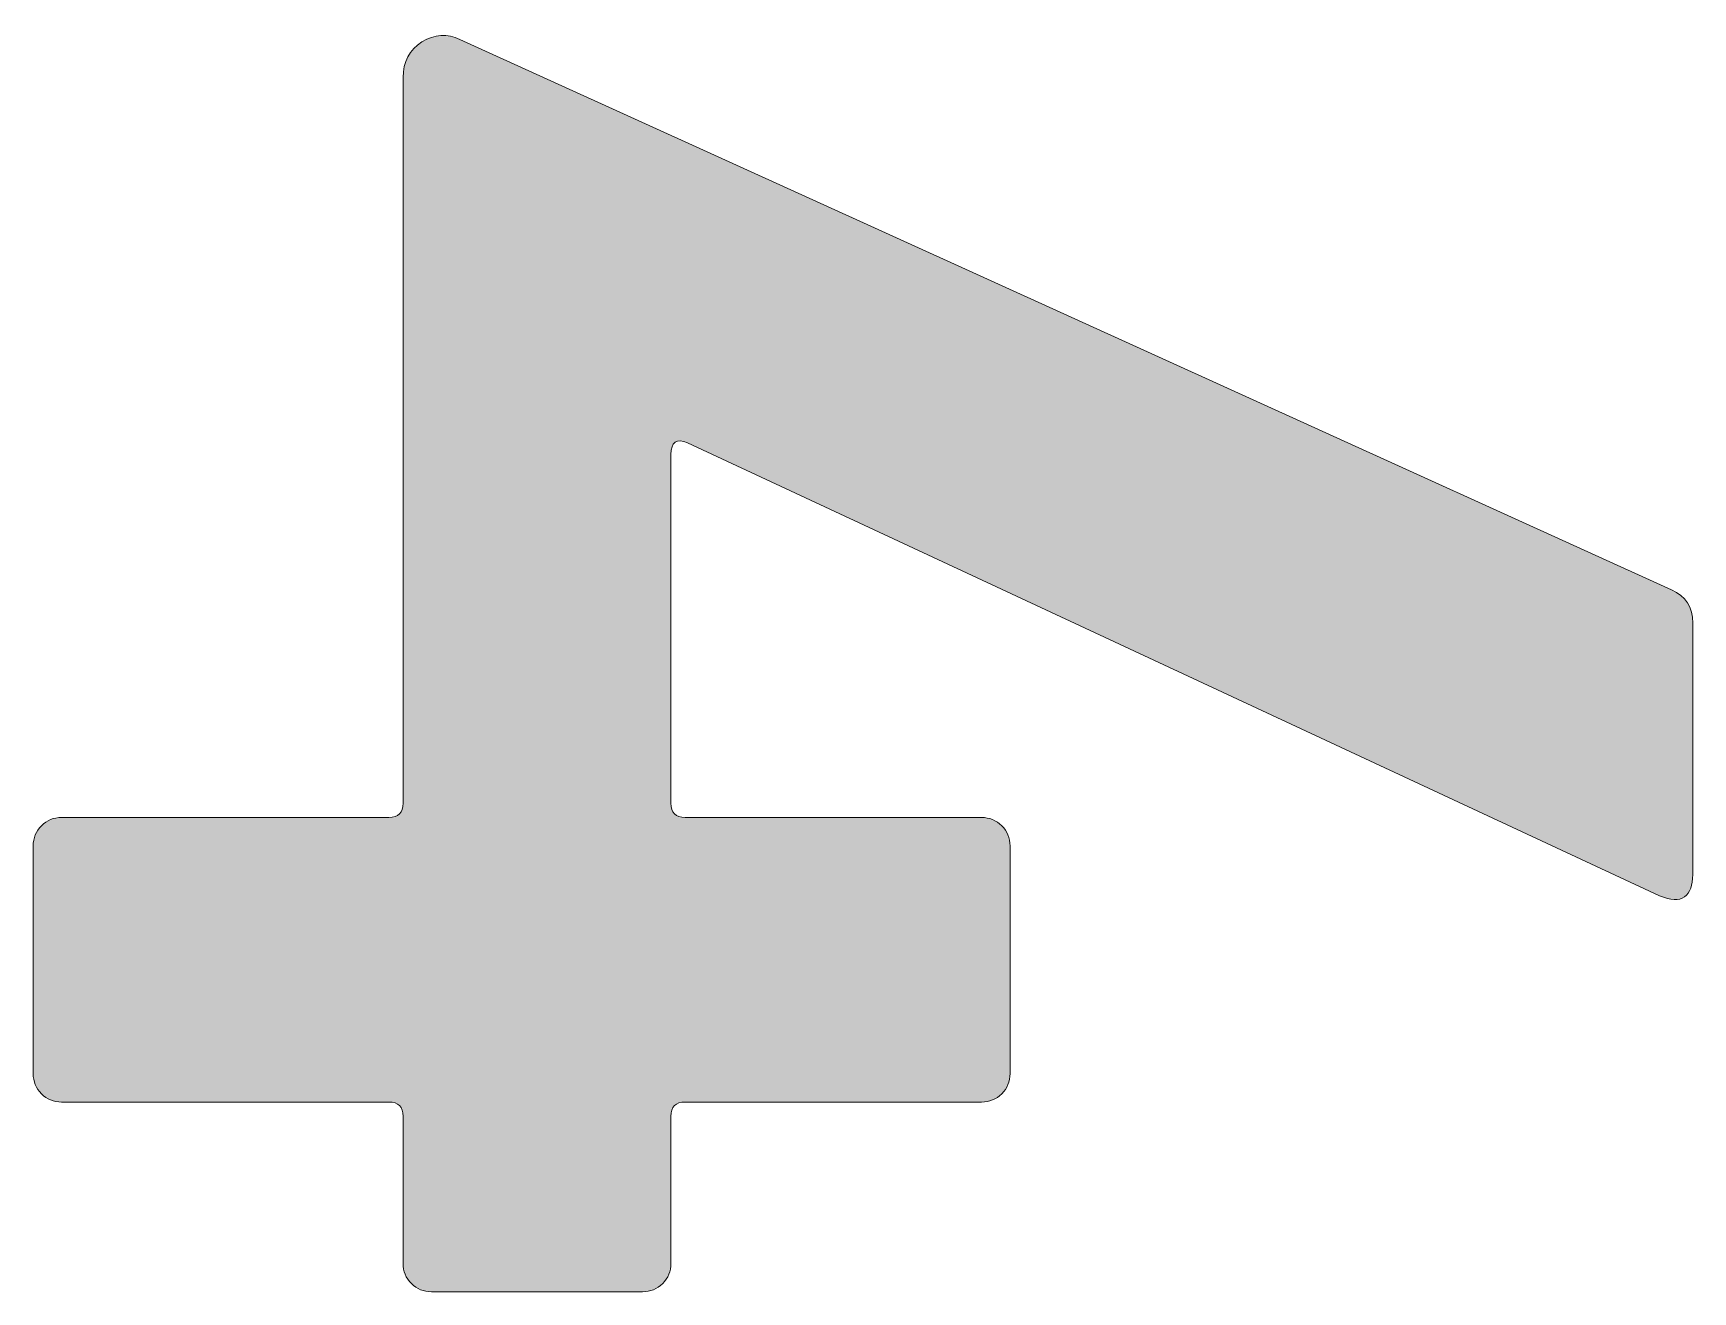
# Model space of a CAD drawing. Header units: millimetres. Extents: x 88.3 to 184.3, y 66.7 to 161.2.
# Drawn here: x 178.17 to 184.1, y 70.93 to 75.42 of the extents above; entities that cross this region are included whole.
import ezdxf

# ---------------------------------------------------------------- set-up
doc = ezdxf.new("R2010")
doc.units = ezdxf.units.MM
doc.header["$MEASUREMENT"] = 0
doc.layers.add('Font Engravings', color=7, linetype='Continuous', lineweight=0)

msp = doc.modelspace()

# ---------------------------------------------------------------- hatches: boundary and pattern name
at = {"layer": 'Font Engravings', "true_color": 0x000000, "transparency": 33554687}
h = msp.add_hatch(color=18, dxfattribs=at)
h.dxf.hatch_style = 2
edge = h.paths.add_edge_path()
edge.add_spline(control_points=[(180.451, 71.5574), (180.451, 71.5574), (180.451, 71.0327), (180.451, 71.0327), (180.451, 71.0045), (180.441, 70.9803), (180.4214, 70.9607), (180.4017, 70.9411), (180.3776, 70.9311), (180.3494, 70.9311), (180.3494, 70.9311), (179.5959, 70.9311), (179.5959, 70.9311), (179.5673, 70.9311), (179.5436, 70.9411), (179.5239, 70.9607), (179.5039, 70.9803), (179.4943, 71.0045), (179.4943, 71.0327), (179.4943, 71.0327), (179.4943, 71.5574), (179.4943, 71.5574), (179.4943, 71.5915), (179.4771, 71.6084), (179.4433, 71.6084), (179.4433, 71.6084), (178.2751, 71.6084), (178.2751, 71.6084), (178.2465, 71.6084), (178.2227, 71.6184), (178.2031, 71.638), (178.1831, 71.6576), (178.1734, 71.6818), (178.1734, 71.71), (178.1734, 71.71), (178.1734, 72.5227), (178.1734, 72.5227), (178.1734, 72.551), (178.1831, 72.5751), (178.2031, 72.5947), (178.2227, 72.6147), (178.2465, 72.6243), (178.2751, 72.6243), (178.2751, 72.6243), (179.4433, 72.6243), (179.4433, 72.6243), (179.4771, 72.6243), (179.4943, 72.6412), (179.4943, 72.675), (179.4943, 72.675), (179.4943, 75.266), (179.4943, 75.266), (179.4943, 75.3225), (179.5167, 75.3649), (179.5618, 75.3928), (179.6073, 75.4214), (179.6521, 75.4242), (179.6976, 75.4014), (179.6976, 75.4014), (184.0239, 73.437), (184.0239, 73.437), (184.0749, 73.4146), (184.1, 73.375), (184.1, 73.3185), (184.1, 73.3185), (184.1, 72.4211), (184.1, 72.4211), (184.1, 72.3818), (184.0901, 72.3549), (184.0704, 72.3408), (184.0508, 72.3267), (184.0212, 72.3281), (183.9815, 72.3449), (183.9815, 72.3449), (180.5103, 73.9621), (180.5103, 73.9621), (180.4706, 73.9789), (180.451, 73.9648), (180.451, 73.9197), (180.451, 73.9197), (180.451, 72.675), (180.451, 72.675), (180.451, 72.6412), (180.4679, 72.6243), (180.5016, 72.6243), (180.5016, 72.6243), (181.56, 72.6243), (181.56, 72.6243), (181.5882, 72.6243), (181.6123, 72.6147), (181.6323, 72.5947), (181.6516, 72.5751), (181.662, 72.551), (181.662, 72.5227), (181.662, 72.5227), (181.662, 71.71), (181.662, 71.71), (181.662, 71.6818), (181.6516, 71.6576), (181.6323, 71.638), (181.6123, 71.6184), (181.5882, 71.6084), (181.56, 71.6084), (181.56, 71.6084), (180.5016, 71.6084), (180.5016, 71.6084), (180.4679, 71.6084), (180.451, 71.5915), (180.451, 71.5574)], knot_values=[0, 0, 0, 0, 1, 1, 1, 2, 2, 2, 3, 3, 3, 4, 4, 4, 5, 5, 5, 6, 6, 6, 7, 7, 7, 8, 8, 8, 9, 9, 9, 10, 10, 10, 11, 11, 11, 12, 12, 12, 13, 13, 13, 14, 14, 14, 15, 15, 15, 16, 16, 16, 17, 17, 17, 18, 18, 18, 19, 19, 19, 20, 20, 20, 21, 21, 21, 22, 22, 22, 23, 23, 23, 24, 24, 24, 25, 25, 25, 26, 26, 26, 27, 27, 27, 28, 28, 28, 29, 29, 29, 30, 30, 30, 31, 31, 31, 32, 32, 32, 33, 33, 33, 34, 34, 34, 35, 35, 35, 36, 36, 36, 36], degree=3, periodic=0)

# ---------------------------------------------------------------- linework, layer by layer
at = {"layer": 'Font Engravings'}
msp.add_open_spline([(180.451, 71.5574), (180.451, 71.5574), (180.451, 71.0327), (180.451, 71.0327), (180.451, 71.0045), (180.441, 70.9803), (180.4214, 70.9607), (180.4017, 70.9411), (180.3776, 70.9311), (180.3494, 70.9311), (180.3494, 70.9311), (179.5959, 70.9311), (179.5959, 70.9311), (179.5673, 70.9311), (179.5436, 70.9411), (179.5239, 70.9607), (179.5039, 70.9803), (179.4943, 71.0045), (179.4943, 71.0327), (179.4943, 71.0327), (179.4943, 71.5574), (179.4943, 71.5574), (179.4943, 71.5915), (179.4771, 71.6084), (179.4433, 71.6084), (179.4433, 71.6084), (178.2751, 71.6084), (178.2751, 71.6084), (178.2465, 71.6084), (178.2227, 71.6184), (178.2031, 71.638), (178.1831, 71.6576), (178.1734, 71.6818), (178.1734, 71.71), (178.1734, 71.71), (178.1734, 72.5227), (178.1734, 72.5227), (178.1734, 72.551), (178.1831, 72.5751), (178.2031, 72.5947), (178.2227, 72.6147), (178.2465, 72.6243), (178.2751, 72.6243), (178.2751, 72.6243), (179.4433, 72.6243), (179.4433, 72.6243), (179.4771, 72.6243), (179.4943, 72.6412), (179.4943, 72.675), (179.4943, 72.675), (179.4943, 75.266), (179.4943, 75.266), (179.4943, 75.3225), (179.5167, 75.3649), (179.5618, 75.3928), (179.6073, 75.4214), (179.6521, 75.4242), (179.6976, 75.4014), (179.6976, 75.4014), (184.0239, 73.437), (184.0239, 73.437), (184.0749, 73.4146), (184.1, 73.375), (184.1, 73.3185), (184.1, 73.3185), (184.1, 72.4211), (184.1, 72.4211), (184.1, 72.3818), (184.0901, 72.3549), (184.0704, 72.3408), (184.0508, 72.3267), (184.0212, 72.3281), (183.9815, 72.3449), (183.9815, 72.3449), (180.5103, 73.9621), (180.5103, 73.9621), (180.4706, 73.9789), (180.451, 73.9648), (180.451, 73.9197), (180.451, 73.9197), (180.451, 72.675), (180.451, 72.675), (180.451, 72.6412), (180.4679, 72.6243), (180.5016, 72.6243), (180.5016, 72.6243), (181.56, 72.6243), (181.56, 72.6243), (181.5882, 72.6243), (181.6123, 72.6147), (181.6323, 72.5947), (181.6516, 72.5751), (181.662, 72.551), (181.662, 72.5227), (181.662, 72.5227), (181.662, 71.71), (181.662, 71.71), (181.662, 71.6818), (181.6516, 71.6576), (181.6323, 71.638), (181.6123, 71.6184), (181.5882, 71.6084), (181.56, 71.6084), (181.56, 71.6084), (180.5016, 71.6084), (180.5016, 71.6084), (180.4679, 71.6084), (180.451, 71.5915), (180.451, 71.5574)], degree=3, knots=[0, 0, 0, 0, 1, 1, 1, 2, 2, 2, 3, 3, 3, 4, 4, 4, 5, 5, 5, 6, 6, 6, 7, 7, 7, 8, 8, 8, 9, 9, 9, 10, 10, 10, 11, 11, 11, 12, 12, 12, 13, 13, 13, 14, 14, 14, 15, 15, 15, 16, 16, 16, 17, 17, 17, 18, 18, 18, 19, 19, 19, 20, 20, 20, 21, 21, 21, 22, 22, 22, 23, 23, 23, 24, 24, 24, 25, 25, 25, 26, 26, 26, 27, 27, 27, 28, 28, 28, 29, 29, 29, 30, 30, 30, 31, 31, 31, 32, 32, 32, 33, 33, 33, 34, 34, 34, 35, 35, 35, 36, 36, 36, 36], dxfattribs=at)

doc.saveas('drawing.dxf')
